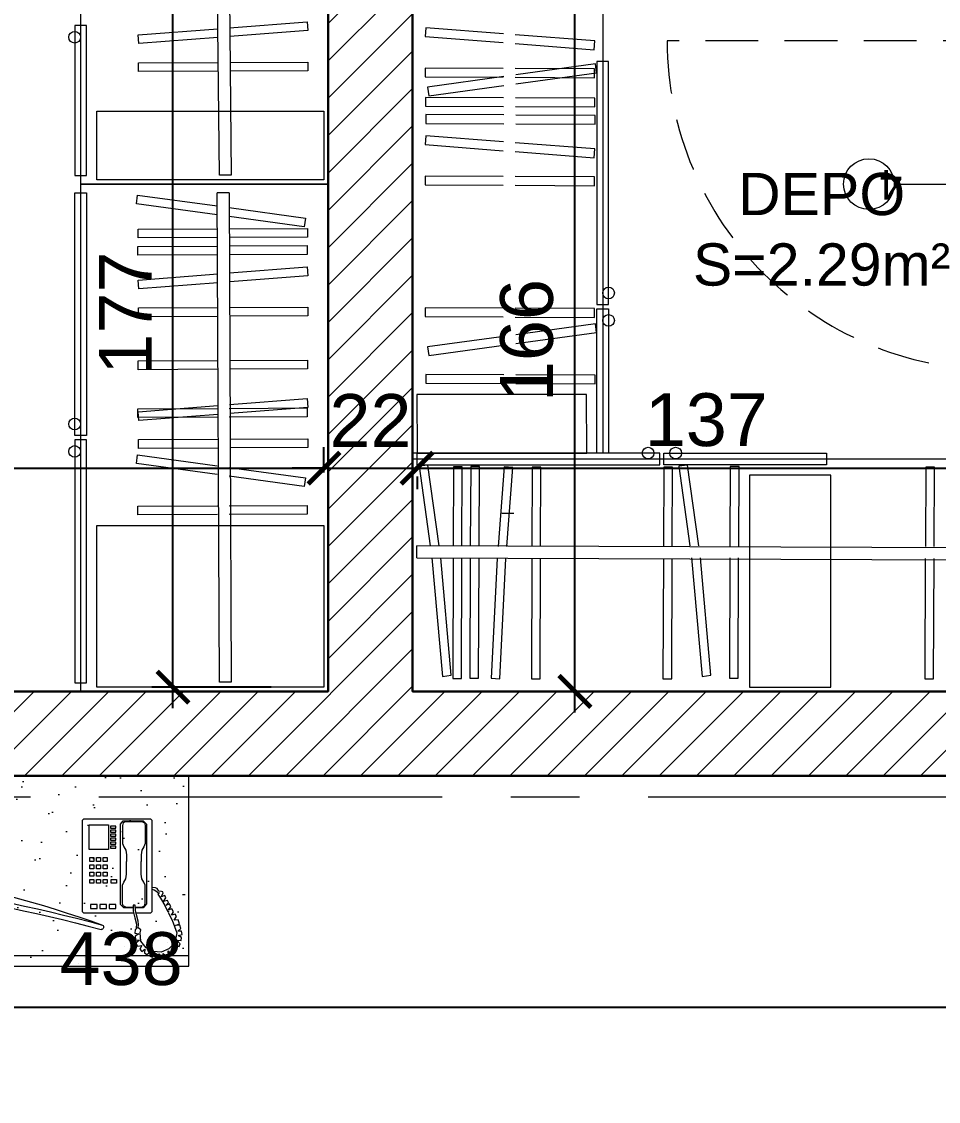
# Model space of a CAD drawing. Header units: centimetres. Extents: x 105417 to 110818, y -55119 to -48326.
# Drawn here: x 107774.8 to 107991.8, y -52894.4 to -52638.9 of the extents above; entities that cross this region are included whole.
import ezdxf

# ---------------------------------------------------------------- set-up
doc = ezdxf.new("R2010")
doc.units = ezdxf.units.CM
doc.header["$LTSCALE"] = 50
doc.header["$MEASUREMENT"] = 0
doc.linetypes.add('AXES', pattern=[2, 1.25, -0.25, 0.25, -0.25])
doc.linetypes.add('CACHE', pattern=[0.375, 0.25, -0.125])
doc.layers.get('0').update_dxf_attribs({"color": 8})
doc.layers.add('AXES', color=10, linetype='AXES')
doc.layers.add('COTE 50ème', color=1, linetype='Continuous')
doc.layers.add('DEMOL', color=7, linetype='Continuous', lineweight=60, true_color=0xe6ac00)
doc.layers.add('MOBILE_Pen_No__12', color=7, linetype='Continuous', lineweight=18, true_color=0xa7a7a7)
for name, color, linetype, lineweight in [('door', 44, 'Continuous', 5), ('MACONNERIE COUPE', 7, 'Continuous', 30), ('MACONNERIE HACHURE', 253, 'Continuous', 13), ('MOBILE_Pen_No__18', 9, 'Continuous', 15), ('mobilimi', 8, 'Continuous', 9)]:
    doc.layers.add(name, color=color, linetype=linetype, lineweight=lineweight)
doc.styles.add('GENERATED_STYLE_1', font='arial.ttf')
doc.styles.add('RS_TEXT_1.50', font='arial.ttf', dxfattribs={"height": 12.5})
doc.styles.add('RS_TXT_50', font='arial.ttf', dxfattribs={"height": 12.5})
doc.dimstyles.new('RS_50CM_LINEAIRE', dxfattribs={"dimscale": 5, "dimtxt": 12.5, "dimasz": 1.5, "dimexe": 1, "dimexo": 2.5, "dimgap": 1, "dimtad": 1, "dimdec": 1, "dimrnd": 0.5, "dimdsep": 46, "dimtxsty": 'RS_TXT_50', "dimblk1": 'ARCHTICK', "dimblk2": 'ARCHTICK', "dimsah": 1, "dimcen": 2.5, "dimdle": 1, "dimclrt": 4, "dimadec": 0, "dimazin": 2, "dimtfac": 1, "dimtdec": 1, "dimtix": 1, "dimtmove": 2, "dimatfit": 3, "dimfxl": 1, "dimtolj": 1, "dimtzin": 0, "dimarcsym": 0})

# ---------------------------------------------------------------- blocks, each defined once
blk = doc.blocks.new('A$Ceb270309')
at = {"layer": 'AXES', "lineweight": 5, "ltscale": 1.3}
blk.add_line((3195, -1960), (-1985, -1960), dxfattribs=at)
blk = doc.blocks.new('Samsung Curved UHD TV_top_cad-block.com')
at = {"color": 0}
for points in [[(-9.4, 104), (-9.4, 18.2, -0.414214), (-27.4, 0.2), (-43.3, 0.2, 0.08003), (-575.5, -98.3)], [(10.6, 104), (10.6, 18.2, 0.414214), (28.6, 0.2), (44.4, 0.2, -0.08003), (576.7, -98.3)], [(-69.5, -29.6), (-240.1, -106.2, -0.969023), (-243.1, -99.6), (-88.9, -30.3)], [(70.7, -29.6), (241.3, -106.2, 0.969023), (244.3, -99.6), (90.1, -30.3)]]:
    blk.add_lwpolyline(points, format="xyb", dxfattribs=at)
for points in [[(0.6, 105.8), (-7.6, 105.8)], [(0.6, 105.8), (8.8, 105.8)]]:
    blk.add_lwpolyline(points, dxfattribs=at)
for centre, radius, start, end in [((-7.6, 104), 1.8, 90, 180), ((8.8, 104), 1.8, 0, 90), ((-1.5, 2066.6), 2066.6, 269.2806, 270.801), ((0.6, -2232.7), 2210.8, 74.8955, 105.1045), ((0.6, -2232.7), 2204.3, 74.8955, 105.1045), ((-573.7, -101.2), 3.43, 122.2401, 267.969), ((574.9, -101.2), 3.43, 272.031, 57.7599)]:
    blk.add_arc(centre, radius, start, end, dxfattribs=at)
blk = doc.blocks.new('_ArchTick')
at = {"color": 0, "linetype": 'ByBlock', "const_width": 0.15}
blk.add_lwpolyline([(-0.5, -0.5), (0.5, 0.5)], dxfattribs=at)
blk = doc.blocks.new('*D1180')
at = {"layer": 'COTE 50ème', "color": 0, "lineweight": -2, "ltscale": 0.5, "transparency": 16777216}
for p, q in [((107253.08, -52052.36), (107253.08, -54127.36)), ((107431.85, -52057.36), (107248.08, -52057.36)), ((108207.94, -54122.36), (107248.08, -54122.36))]:
    blk.add_line(p, q, dxfattribs=at)
at = {"layer": 'Defpoints', "color": 0, "ltscale": 0.5, "transparency": 16777216}
for p in [(107444.35, -52057.36), (107253.08, -54122.36), (108220.44, -54122.36)]:
    blk.add_point(p, dxfattribs=at)
at = {"layer": 'COTE 50ème', "color": 0, "lineweight": -2, "ltscale": 0.5, "transparency": 16777216, "xscale": 7.5, "yscale": 7.5, "zscale": 7.5}
for p, rotation in [((107253.08, -52057.36), 90), ((107253.08, -54122.36), 270)]:
    blk.add_blockref('_ArchTick', p, dxfattribs=dict(at, rotation=rotation))
at = {"layer": 'COTE 50ème', "color": 4, "ltscale": 0.5, "transparency": 16777216, "insert": (107241.69, -53089.86), "char_height": 12.5, "attachment_point": 5, "rotation": 90, "style": 'RS_TXT_50'}
blk.add_mtext('\\A1;2065', dxfattribs=at)
blk = doc.blocks.new('*D1224')
at = {"layer": 'COTE 50ème', "color": 0, "lineweight": -2, "ltscale": 0.5, "transparency": 16777216}
for p, q in [((107469.35, -52734.86), (107469.35, -52739.56)), ((107846.35, -52745.59), (107846.35, -52739.56)), ((107464.35, -52744.56), (107851.35, -52744.56))]:
    blk.add_line(p, q, dxfattribs=at)
at = {"layer": 'Defpoints', "color": 0, "ltscale": 0.5, "transparency": 16777216}
for p in [(107846.35, -52744.56), (107469.35, -52747.36), (107846.35, -52758.09)]:
    blk.add_point(p, dxfattribs=at)
at = {"layer": 'COTE 50ème', "color": 0, "lineweight": -2, "ltscale": 0.5, "transparency": 16777216, "xscale": 7.5, "yscale": 7.5, "zscale": 7.5, "rotation": 180}
blk.add_blockref('_ArchTick', (107469.35, -52744.56), dxfattribs=at)
at = {"layer": 'COTE 50ème', "color": 0, "lineweight": -2, "ltscale": 0.5, "transparency": 16777216, "xscale": 7.5, "yscale": 7.5, "zscale": 7.5}
blk.add_blockref('_ArchTick', (107846.35, -52744.56), dxfattribs=at)
at = {"layer": 'COTE 50ème', "color": 4, "ltscale": 0.5, "transparency": 16777216, "insert": (107657.85, -52733.17), "char_height": 12.5, "attachment_point": 5, "style": 'RS_TXT_50'}
blk.add_mtext('\\A1;377', dxfattribs=at)
blk = doc.blocks.new('*D1225')
at = {"layer": 'COTE 50ème', "color": 0, "lineweight": -2, "ltscale": 0.5, "transparency": 16777216}
for p, q in [((107846.35, -52745.59), (107846.35, -52739.56)), ((107846.35, -52744.56), (107838.85, -52744.56)), ((107846.35, -52744.56), (107868.39, -52744.56)), ((107868.39, -52744.56), (107875.89, -52744.56)), ((107868.39, -52746.54), (107868.39, -52749.56))]:
    blk.add_line(p, q, dxfattribs=at)
at = {"layer": 'Defpoints', "color": 0, "ltscale": 0.5, "transparency": 16777216}
for p in [(107868.39, -52734.04), (107868.39, -52744.56), (107846.35, -52758.09)]:
    blk.add_point(p, dxfattribs=at)
at = {"layer": 'COTE 50ème', "color": 0, "lineweight": -2, "ltscale": 0.5, "transparency": 16777216, "xscale": 7.5, "yscale": 7.5, "zscale": 7.5}
blk.add_blockref('_ArchTick', (107846.35, -52744.56), dxfattribs=at)
at = {"layer": 'COTE 50ème', "color": 0, "lineweight": -2, "ltscale": 0.5, "transparency": 16777216, "xscale": 7.5, "yscale": 7.5, "zscale": 7.5, "rotation": 180}
blk.add_blockref('_ArchTick', (107868.39, -52744.56), dxfattribs=at)
at = {"layer": 'COTE 50ème', "color": 4, "ltscale": 0.5, "transparency": 16777216, "insert": (107857.37, -52733.28), "char_height": 12.5, "attachment_point": 5, "style": 'RS_TXT_50'}
blk.add_mtext('\\A1;22', dxfattribs=at)
blk = doc.blocks.new('*D1226')
at = {"layer": 'COTE 50ème', "color": 0, "lineweight": -2, "ltscale": 0.5, "transparency": 16777216}
for p, q in [((108005.35, -52740.21), (108005.35, -52739.56)), ((107863.39, -52744.56), (108010.35, -52744.56)), ((107868.39, -52746.54), (107868.39, -52749.56))]:
    blk.add_line(p, q, dxfattribs=at)
at = {"layer": 'Defpoints', "color": 0, "ltscale": 0.5, "transparency": 16777216}
for p in [(107868.39, -52734.04), (108005.35, -52744.56), (108005.35, -52752.71)]:
    blk.add_point(p, dxfattribs=at)
at = {"layer": 'COTE 50ème', "color": 0, "lineweight": -2, "ltscale": 0.5, "transparency": 16777216, "xscale": 7.5, "yscale": 7.5, "zscale": 7.5, "rotation": 180}
blk.add_blockref('_ArchTick', (107868.39, -52744.56), dxfattribs=at)
at = {"layer": 'COTE 50ème', "color": 0, "lineweight": -2, "ltscale": 0.5, "transparency": 16777216, "xscale": 7.5, "yscale": 7.5, "zscale": 7.5}
blk.add_blockref('_ArchTick', (108005.35, -52744.56), dxfattribs=at)
at = {"layer": 'COTE 50ème', "color": 4, "ltscale": 0.5, "transparency": 16777216, "insert": (107936.87, -52733.17), "char_height": 12.5, "attachment_point": 5, "style": 'RS_TXT_50'}
blk.add_mtext('\\A1;137', dxfattribs=at)
blk = doc.blocks.new('*D1428')
at = {"layer": 'COTE 50ème', "color": 0, "lineweight": -2, "ltscale": 0.5, "transparency": 16777216}
for p, q in [((107905.77, -52802.36), (107905.77, -52626.36)), ((107889.5, -52631.36), (107910.77, -52631.36)), ((107900.06, -52797.36), (107910.77, -52797.36))]:
    blk.add_line(p, q, dxfattribs=at)
at = {"layer": 'Defpoints', "color": 0, "ltscale": 0.5, "transparency": 16777216}
for p in [(107877, -52631.36), (107905.77, -52631.36), (107887.56, -52797.36)]:
    blk.add_point(p, dxfattribs=at)
at = {"layer": 'COTE 50ème', "color": 0, "lineweight": -2, "ltscale": 0.5, "transparency": 16777216, "xscale": 7.5, "yscale": 7.5, "zscale": 7.5}
for p, rotation in [((107905.77, -52631.36), 90), ((107905.77, -52797.36), 270)]:
    blk.add_blockref('_ArchTick', p, dxfattribs=dict(at, rotation=rotation))
at = {"layer": 'COTE 50ème', "color": 4, "ltscale": 0.5, "transparency": 16777216, "insert": (107894.39, -52714.36), "char_height": 12.5, "attachment_point": 5, "rotation": 90, "style": 'RS_TXT_50'}
blk.add_mtext('\\A1;166', dxfattribs=at)
blk = doc.blocks.new('*D1486')
at = {"layer": 'COTE 50ème', "color": 0, "lineweight": -2, "ltscale": 0.5, "transparency": 16777216}
for p, q in [((108017.35, -52829.86), (108017.35, -52877.06)), ((107579.35, -52859.86), (107579.35, -52877.06)), ((107574.35, -52872.06), (108022.35, -52872.06))]:
    blk.add_line(p, q, dxfattribs=at)
at = {"layer": 'Defpoints', "color": 0, "ltscale": 0.5, "transparency": 16777216}
for p in [(108017.35, -52817.36), (107579.35, -52847.36), (108017.35, -52872.06)]:
    blk.add_point(p, dxfattribs=at)
at = {"layer": 'COTE 50ème', "color": 0, "lineweight": -2, "ltscale": 0.5, "transparency": 16777216, "xscale": 7.5, "yscale": 7.5, "zscale": 7.5, "rotation": 180}
blk.add_blockref('_ArchTick', (107579.35, -52872.06), dxfattribs=at)
at = {"layer": 'COTE 50ème', "color": 0, "lineweight": -2, "ltscale": 0.5, "transparency": 16777216, "xscale": 7.5, "yscale": 7.5, "zscale": 7.5}
blk.add_blockref('_ArchTick', (108017.35, -52872.06), dxfattribs=at)
at = {"layer": 'COTE 50ème', "color": 4, "ltscale": 0.5, "transparency": 16777216, "insert": (107798.35, -52860.67), "char_height": 12.5, "attachment_point": 5, "style": 'RS_TXT_50'}
blk.add_mtext('\\A1;438', dxfattribs=at)
blk = doc.blocks.new('*D1498')
at = {"layer": 'COTE 50ème', "color": 0, "lineweight": -2, "ltscale": 0.5, "transparency": 16777216}
for p, q in [((107810.6, -52801.36), (107810.6, -52614.36)), ((107843.4, -52619.36), (107805.6, -52619.36)), ((107833.85, -52796.36), (107805.6, -52796.36))]:
    blk.add_line(p, q, dxfattribs=at)
at = {"layer": 'Defpoints', "color": 0, "ltscale": 0.5, "transparency": 16777216}
for p in [(107810.6, -52619.36), (107855.9, -52619.36), (107846.35, -52796.36)]:
    blk.add_point(p, dxfattribs=at)
at = {"layer": 'COTE 50ème', "color": 0, "lineweight": -2, "ltscale": 0.5, "transparency": 16777216, "xscale": 7.5, "yscale": 7.5, "zscale": 7.5}
for p, rotation in [((107810.6, -52619.36), 90), ((107810.6, -52796.36), 270)]:
    blk.add_blockref('_ArchTick', p, dxfattribs=dict(at, rotation=rotation))
at = {"layer": 'COTE 50ème', "color": 4, "ltscale": 0.5, "transparency": 16777216, "insert": (107799.33, -52707.86), "char_height": 12.5, "attachment_point": 5, "rotation": 90, "style": 'RS_TXT_50'}
blk.add_mtext('\\A1;177', dxfattribs=at)

msp = doc.modelspace()

# ---------------------------------------------------------------- hatches: boundary and pattern name
at = {"layer": 'MACONNERIE HACHURE'}
h = msp.add_hatch(dxfattribs=at)
h.set_pattern_fill('ANSI31', color=256, scale=50, style=0)
h.paths.add_polyline_path([(107874.35, -53728.36), (107763.35, -53728.36), (107763.35, -53770.36), (107874.35, -53770.36)])
h.paths.add_polyline_path([(107866.35, -53736.36), (107771.35, -53736.36), (107771.35, -53762.36), (107866.35, -53762.36)], flags=16)
h.paths.add_polyline_path([(109325.35, -53728.36), (109214.35, -53728.36), (109214.35, -53770.36), (109325.35, -53770.36)])
h.paths.add_polyline_path([(109317.35, -53736.36), (109222.35, -53736.36), (109222.35, -53762.36), (109317.35, -53762.36)], flags=16)
h.paths.add_polyline_path([(109454.35, -52082.36), (109509.35, -52082.36), (109509.35, -52057.36), (109454.35, -52057.36)])
h.paths.add_polyline_path([(109274.35, -52057.36), (109174.35, -52057.36), (109174.35, -52082.36), (109274.35, -52082.36)])
h.paths.add_polyline_path([(107444.35, -53677.36), (107444.35, -53737.36), (107469.35, -53737.36), (107469.35, -53677.36)])
h.paths.add_polyline_path([(108556.85, -53762.36), (108531.85, -53762.36), (108531.85, -53982.36), (108556.85, -53982.36)])
h.paths.add_polyline_path([(108239.36, -53952.36), (108214.36, -53952.36), (108214.36, -54122.36), (108331.85, -54122.36), (108331.85, -54097.36), (108239.36, -54097.36)])
h.paths.add_polyline_path([(108556.85, -53982.36), (108531.85, -53982.36), (108531.85, -54122.36), (108556.85, -54122.36)])
h.paths.add_polyline_path([(108849.35, -53952.36), (108874.35, -53952.36), (108874.35, -54122.36), (108756.85, -54122.36), (108756.85, -54097.36), (108849.35, -54097.36)])
h.paths.add_polyline_path([(107469.35, -53422.36), (107444.35, -53422.36), (107444.35, -53497.36), (107469.35, -53497.36)])
h.paths.add_polyline_path([(109644.35, -53677.36), (109644.35, -53737.36), (109619.35, -53737.36), (109619.35, -53677.36)])
h.paths.add_polyline_path([(109619.35, -53342.47), (109644.35, -53342.47), (109644.35, -53397.36), (109619.35, -53397.36)])
h.paths.add_polyline_path([(107469.35, -53342.47), (107444.35, -53342.47), (107444.35, -53397.36), (107469.35, -53397.36)])
h.paths.add_polyline_path([(109619.35, -52847.36), (109644.35, -52847.36), (109644.35, -52902.25), (109619.35, -52902.25)])
h.paths.add_polyline_path([(109099.36, -53146.93), (108984.36, -53146.93), (108984.36, -53096.93), (109099.36, -53096.93)])
h.paths.add_polyline_path([(109089.36, -53136.93), (108994.36, -53136.93), (108994.36, -53106.93), (109089.36, -53106.93)], flags=16)
h.paths.add_polyline_path([(108104.35, -53147.36), (107989.35, -53147.36), (107989.35, -53097.36), (108104.35, -53097.36)])
h.paths.add_polyline_path([(108094.35, -53137.36), (107999.35, -53137.36), (107999.35, -53107.36), (108094.35, -53107.36)], flags=16)
h.paths.add_polyline_path([(108794.35, -52797.36), (108774.35, -52797.36), (108774.35, -52787.36), (108794.35, -52787.36)])
h.paths.add_polyline_path([(108849.35, -53737.36), (108756.85, -53737.36), (108756.85, -53762.36), (108849.35, -53762.36)])
h.paths.add_polyline_path([(109234.24, -53477.36), (109209.24, -53477.36), (109209.24, -53422.36), (109234.24, -53422.36)])
h.paths.add_polyline_path([(109619.35, -53062.36), (109644.35, -53062.36), (109644.35, -53182.36), (109619.35, -53182.36)])
h.paths.add_polyline_path([(108809.35, -53326.05), (108874.35, -53326.05), (108874.35, -53348.05), (108849.35, -53348.05), (108849.35, -53338.05), (108809.35, -53338.05)])
h.paths.add_polyline_path([(109619.35, -53422.36), (109644.35, -53422.36), (109644.35, -53497.36), (109619.35, -53497.36)])
h.paths.add_polyline_path([(108704.35, -52527.36), (108794.35, -52527.36), (108794.35, -52607.36), (108947.35, -52607.36), (108947.35, -52512.38), (108959.35, -52512.38), (108959.35, -52632.36), (108794.35, -52632.36), (108794.35, -52687.36), (108774.35, -52687.36), (108774.35, -52583.36), (108704.35, -52583.36), (108704.35, -52632.36), (108669.35, -52632.36), (108669.35, -52612.36), (108679.35, -52612.36), (108679.35, -52562.36), (108704.35, -52562.36), (108704.35, -52578.36), (108774.35, -52578.36), (108774.35, -52552.36), (108704.35, -52552.36)])
h.paths.add_polyline_path([(108874.35, -53702.36), (108849.35, -53702.36), (108849.35, -53440.05), (108874.35, -53440.05), (108874.35, -53477.36), (108934.35, -53477.36), (108934.35, -53502.36), (108874.35, -53502.36)])
h.paths.add_polyline_path([(108814.35, -52082.36), (108947.35, -52082.36), (108947.35, -52236.36), (108959.35, -52236.36), (108959.35, -52082.36), (108994.35, -52082.36), (108994.35, -52057.36), (108814.35, -52057.36)])
h.paths.add_polyline_path([(109509.35, -52482.36), (109509.35, -52424.25), (109534.35, -52424.25), (109534.35, -52477.36), (109644.35, -52477.36), (109644.35, -52567.36), (109619.35, -52567.36), (109619.35, -52502.36), (109286.35, -52502.36), (109286.35, -52507.36), (109134.35, -52507.36), (109134.35, -52517.36), (109122.35, -52517.36), (109122.35, -52422.36), (109061.49, -52422.36), (109061.49, -52410.36), (109134.35, -52410.36), (109134.35, -52482.36)])
h.paths.add_polyline_path([(109071.35, -52817.36), (109071.35, -52723.36), (109083.35, -52723.36), (109083.35, -52797.36), (109221.35, -52797.36), (109221.35, -52631.36), (109083.35, -52631.36), (109083.35, -52641.36), (109071.35, -52641.36), (109071.35, -52619.36), (109122.35, -52619.36), (109122.35, -52609.36), (109134.35, -52609.36), (109134.35, -52619.36), (109241.35, -52619.36), (109241.35, -52797.36), (109509.35, -52797.36), (109509.35, -52817.36)])
h.paths.add_polyline_path([(108294.35, -52797.36), (108314.35, -52797.36), (108314.35, -52787.36), (108294.35, -52787.36)])
h.paths.add_polyline_path([(108239.35, -53737.36), (108331.85, -53737.36), (108331.85, -53762.36), (108239.35, -53762.36)])
h.paths.add_polyline_path([(107859.35, -53477.36), (107884.35, -53477.36), (107884.35, -53422.36), (107859.35, -53422.36)])
h.paths.add_polyline_path([(107469.35, -53062.36), (107444.35, -53062.36), (107444.35, -53182.36), (107469.35, -53182.36)])
h.paths.add_polyline_path([(108279.35, -53326.05), (108214.35, -53326.05), (108214.35, -53348.05), (108239.35, -53348.05), (108239.35, -53338.05), (108279.35, -53338.05)])
h.paths.add_polyline_path([(108724.52, -52902.36), (108774.35, -52902.36), (108774.35, -52942.36), (108724.52, -52942.36)])
h.paths.add_polyline_path([(108564.35, -52902.36), (108604.35, -52902.36), (108604.35, -52942.36), (108564.35, -52942.36)])
h.paths.add_polyline_path([(109509.35, -52154.25), (109534.35, -52154.25), (109534.35, -52107.36), (109509.35, -52107.36)])
h.paths.add_polyline_path([(109619.35, -52797.36), (109644.35, -52797.36), (109644.35, -52747.36), (109619.35, -52747.36)])
h.paths.add_polyline_path([(108364.19, -52902.36), (108314.35, -52902.36), (108314.35, -52942.36), (108364.19, -52942.36)])
h.paths.add_polyline_path([(108524.35, -52902.36), (108484.35, -52902.36), (108484.35, -52942.36), (108524.35, -52942.36)])
h.paths.add_polyline_path([(108679.35, -52082.36), (108659.35, -52082.36), (108659.35, -52057.36), (108679.35, -52057.36)])
h.paths.add_polyline_path([(108384.35, -52527.36), (108294.35, -52527.36), (108294.35, -52607.36), (108141.35, -52607.36), (108141.35, -52512.38), (108129.35, -52512.38), (108129.35, -52632.36), (108294.35, -52632.36), (108294.35, -52687.36), (108314.35, -52687.36), (108314.35, -52583.36), (108384.35, -52583.36), (108384.35, -52632.36), (108569.35, -52632.36), (108569.35, -52612.36), (108409.35, -52612.36), (108409.35, -52562.36), (108384.35, -52562.36), (108384.35, -52578.36), (108314.35, -52578.36), (108314.35, -52552.36), (108384.35, -52552.36)])
h.paths.add_polyline_path([(107579.35, -52154.25), (107554.35, -52154.25), (107554.35, -52107.36), (107579.35, -52107.36)])
h.paths.add_polyline_path([(108559.35, -53737.36), (108576.85, -53737.36), (108576.85, -53762.36), (108511.85, -53762.36), (108511.85, -53737.36), (108529.35, -53737.36), (108529.35, -53272.36), (108559.35, -53272.36)])
h.paths.add_polyline_path([(108214.35, -53702.36), (108239.35, -53702.36), (108239.35, -53440.05), (108214.35, -53440.05), (108214.35, -53477.36), (108154.35, -53477.36), (108154.35, -53502.36), (108214.35, -53502.36)])
h.paths.add_polyline_path([(108559.35, -52082.36), (108409.35, -52082.36), (108409.35, -52057.36), (108559.35, -52057.36)])
h.paths.add_polyline_path([(108274.35, -52082.36), (108141.35, -52082.36), (108141.35, -52236.36), (108129.35, -52236.36), (108129.35, -52082.36), (107579.35, -52082.36), (107579.35, -52057.36), (108274.35, -52057.36)])
h.paths.add_polyline_path([(107579.35, -52482.36), (107579.35, -52424.25), (107554.35, -52424.25), (107554.35, -52477.36), (107444.35, -52477.36), (107444.35, -52567.36), (107469.35, -52567.36), (107469.35, -52502.36), (107802.35, -52502.36), (107802.35, -52507.36), (107954.35, -52507.36), (107954.35, -52517.36), (107966.35, -52517.36), (107966.35, -52422.36), (108027.22, -52422.36), (108027.22, -52410.36), (107954.35, -52410.36), (107954.35, -52482.36)])
h.paths.add_polyline_path([(108017.35, -52817.36), (108017.35, -52723.36), (108005.35, -52723.36), (108005.35, -52797.36), (107867.35, -52797.36), (107867.35, -52631.36), (108005.35, -52631.36), (108005.35, -52641.36), (108017.35, -52641.36), (108017.35, -52619.36), (107966.35, -52619.36), (107966.35, -52609.36), (107954.35, -52609.36), (107954.35, -52619.36), (107847.35, -52619.36), (107847.35, -52797.36), (107579.35, -52797.36), (107579.35, -52817.36)])
h.paths.add_polyline_path([(107469.35, -52797.36), (107444.35, -52797.36), (107444.35, -52747.36), (107469.35, -52747.36)])
h.paths.add_polyline_path([(107469.35, -52847.36), (107444.35, -52847.36), (107444.35, -52902.25), (107469.35, -52902.25)])
h.paths.add_polyline_path([(108947.35, -52328.36), (108704.35, -52328.36), (108704.35, -52348.36), (108947.35, -52348.36), (108947.35, -52430.38), (108959.35, -52430.38), (108959.35, -52422.36), (108969.35, -52422.36), (108969.35, -52410.36), (108959.35, -52410.36), (108959.35, -52318.36), (108947.35, -52318.36)])
h.paths.add_polyline_path([(108141.35, -52328.36), (108384.35, -52328.36), (108384.35, -52348.36), (108141.35, -52348.36), (108141.35, -52430.38), (108129.35, -52430.38), (108129.35, -52422.36), (108119.35, -52422.36), (108119.35, -52410.36), (108129.35, -52410.36), (108129.35, -52318.36), (108141.35, -52318.36)])
at = {"layer": 'MOBILE_Pen_No__18', "linetype": 'Continuous', "lineweight": 15}
h = msp.add_hatch(dxfattribs=at)
h.set_pattern_fill('CUT_STONE', color=9, angle=180, style=0, pattern_type=2)
h.set_pattern_definition([(135, (106234.755, -45895.942), (6.363961, 6.363961), [0, -6, 0, -9]), (70, (106214.755, -45895.942), (-8.457234, 3.078181), [0, -4.4, 0, -7.6])])
h.paths.add_polyline_path([(107574.35, -52862.36), (107814.35, -52862.36), (107814.35, -52817.36), (107574.35, -52817.36)])

# ---------------------------------------------------------------- linework, layer by layer
at = {"layer": 'door', "linetype": 'CACHE'}
msp.add_line((108005.41, -52643.46), (107927.61, -52643.46), dxfattribs=at)
at = {"layer": 'door'}
msp.add_line((107981.36, -52677.35), (108030.68, -52677.35), dxfattribs=at)
msp.add_circle((107975.36, -52677.35), 6, dxfattribs=at)
at = {"layer": 'door', "linetype": 'CACHE'}
msp.add_arc((108005.41, -52643.46), 77.8, 180, 270, dxfattribs=at)
at = {"layer": 'MACONNERIE COUPE'}
msp.add_lwpolyline([(108017.35, -52817.36), (108017.35, -52723.36), (108005.35, -52723.36), (108005.35, -52797.36), (107867.35, -52797.36), (107867.35, -52631.36), (108005.35, -52631.36), (108005.35, -52641.36), (108017.35, -52641.36), (108017.35, -52619.36), (107966.35, -52619.36), (107966.35, -52609.36), (107954.35, -52609.36), (107954.35, -52619.36), (107847.35, -52619.36), (107847.35, -52797.36), (107579.35, -52797.36), (107579.35, -52817.36)], close=True, dxfattribs=at)
at = {"layer": 'MOBILE_Pen_No__12', "color": 253, "linetype": 'Continuous', "lineweight": 18, "true_color": 0xa7a7a7}
for p, q in [((107814.35, -52817.36), (107574.35, -52817.36)), ((107814.35, -52862.36), (107814.35, -52817.36)), ((107789.23, -52827.83), (107789.54, -52827.52)), ((107789.23, -52849.53), (107789.23, -52827.83)), ((107789.54, -52827.52), (107805.27, -52827.52)), ((107798.19, -52828.77), (107798.82, -52827.99)), ((107798.82, -52827.99), (107803.54, -52827.99)), ((107799.45, -52828.15), (107798.82, -52828.46)), ((107799.45, -52828.15), (107803.23, -52828.15)), ((107803.23, -52828.15), (107803.85, -52828.46)), ((107803.54, -52827.99), (107804.33, -52828.77)), ((107805.27, -52827.52), (107805.58, -52827.83)), ((107805.58, -52827.83), (107805.58, -52849.53)), ((107790.8, -52834.75), (107790.8, -52828.93)), ((107790.8, -52828.93), (107795.36, -52828.93)), ((107795.36, -52828.93), (107795.36, -52834.75)), ((107797.09, -52829.25), (107795.83, -52829.25)), ((107795.83, -52829.25), (107795.83, -52829.72)), ((107795.83, -52829.72), (107797.09, -52829.72)), ((107797.09, -52830.19), (107795.83, -52830.19)), ((107795.83, -52830.19), (107795.83, -52830.66)), ((107795.83, -52830.66), (107797.09, -52830.66)), ((107797.09, -52829.72), (107797.09, -52829.25)), ((107797.09, -52830.66), (107797.09, -52830.19)), ((107798.19, -52847.8), (107798.19, -52828.77)), ((107798.82, -52828.46), (107798.66, -52829.09)), ((107798.66, -52829.09), (107798.66, -52833.34)), ((107803.85, -52828.46), (107804.01, -52829.09)), ((107804.01, -52829.09), (107804.01, -52833.34)), ((107804.33, -52828.77), (107804.33, -52847.65)), ((107797.09, -52831.13), (107795.83, -52831.13)), ((107795.83, -52831.13), (107795.83, -52831.61)), ((107795.83, -52831.61), (107797.09, -52831.61)), ((107795.83, -52832.08), (107795.83, -52832.55)), ((107797.09, -52832.08), (107795.83, -52832.08)), ((107795.83, -52832.55), (107797.09, -52832.55)), ((107797.09, -52833.02), (107795.83, -52833.02)), ((107795.83, -52833.02), (107795.83, -52833.49)), ((107797.09, -52831.61), (107797.09, -52831.13)), ((107797.09, -52832.55), (107797.09, -52832.08)), ((107797.09, -52833.49), (107797.09, -52833.02)), ((107795.36, -52834.75), (107790.8, -52834.75)), ((107795.83, -52833.49), (107797.09, -52833.49)), ((107797.09, -52833.96), (107795.83, -52833.96)), ((107795.83, -52833.96), (107795.83, -52834.44)), ((107795.83, -52834.44), (107797.09, -52834.44)), ((107797.09, -52834.44), (107797.09, -52833.96)), ((107798.66, -52833.34), (107798.98, -52834.12)), ((107798.98, -52834.12), (107799.45, -52834.91)), ((107799.45, -52834.91), (107799.61, -52836.01)), ((107803.23, -52834.91), (107803.07, -52836.01)), ((107803.7, -52834.12), (107803.23, -52834.91)), ((107804.01, -52833.34), (107803.7, -52834.12)), ((107790.96, -52837.58), (107790.96, -52836.64)), ((107790.96, -52836.64), (107791.9, -52836.64)), ((107791.9, -52837.58), (107790.96, -52837.58)), ((107790.96, -52839.31), (107790.96, -52838.37)), ((107790.96, -52838.37), (107791.9, -52838.37)), ((107791.9, -52836.64), (107791.9, -52837.58)), ((107791.9, -52838.37), (107791.9, -52839.31)), ((107792.53, -52836.64), (107793.47, -52836.64)), ((107792.53, -52837.58), (107792.53, -52836.64)), ((107793.47, -52837.58), (107792.53, -52837.58)), ((107792.53, -52839.31), (107792.53, -52838.37)), ((107792.53, -52838.37), (107793.47, -52838.37)), ((107793.47, -52836.64), (107793.47, -52837.58)), ((107793.47, -52838.37), (107793.47, -52839.31)), ((107794.1, -52837.58), (107794.1, -52836.64)), ((107794.1, -52836.64), (107795.05, -52836.64)), ((107795.05, -52837.58), (107794.1, -52837.58)), ((107794.1, -52839.31), (107794.1, -52838.37)), ((107794.1, -52838.37), (107795.05, -52838.37)), ((107795.05, -52836.64), (107795.05, -52837.58)), ((107795.05, -52838.37), (107795.05, -52839.31)), ((107799.61, -52836.01), (107799.61, -52837.58)), ((107799.61, -52840.57), (107799.61, -52837.58)), ((107803.07, -52836.01), (107803.07, -52837.58)), ((107803.07, -52840.57), (107803.07, -52837.58)), ((107791.9, -52839.31), (107790.96, -52839.31)), ((107790.96, -52841.04), (107790.96, -52840.1)), ((107790.96, -52840.1), (107791.9, -52840.1)), ((107791.9, -52840.1), (107791.9, -52841.04)), ((107793.47, -52839.31), (107792.53, -52839.31)), ((107792.53, -52840.1), (107793.47, -52840.1)), ((107792.53, -52841.04), (107792.53, -52840.1)), ((107793.47, -52840.1), (107793.47, -52841.04)), ((107795.05, -52839.31), (107794.1, -52839.31)), ((107794.1, -52840.1), (107795.05, -52840.1)), ((107794.1, -52841.04), (107794.1, -52840.1)), ((107795.05, -52840.1), (107795.05, -52841.04)), ((107799.45, -52841.67), (107799.61, -52840.57)), ((107803.23, -52841.67), (107803.07, -52840.57)), ((107791.9, -52841.04), (107790.96, -52841.04)), ((107790.96, -52842.77), (107790.96, -52841.83)), ((107790.96, -52841.83), (107791.9, -52841.83)), ((107791.9, -52842.77), (107790.96, -52842.77)), ((107791.9, -52841.83), (107791.9, -52842.77)), ((107793.47, -52841.04), (107792.53, -52841.04)), ((107792.53, -52841.83), (107793.47, -52841.83)), ((107792.53, -52842.77), (107792.53, -52841.83)), ((107793.47, -52842.77), (107792.53, -52842.77)), ((107793.47, -52841.83), (107793.47, -52842.77)), ((107795.05, -52841.04), (107794.1, -52841.04)), ((107794.1, -52842.77), (107794.1, -52841.83)), ((107794.1, -52841.83), (107795.05, -52841.83)), ((107795.05, -52842.77), (107794.1, -52842.77)), ((107795.05, -52841.83), (107795.05, -52842.77)), ((107795.99, -52842.77), (107795.99, -52841.83)), ((107795.99, -52841.83), (107797.25, -52841.83)), ((107797.25, -52842.77), (107795.99, -52842.77)), ((107797.25, -52841.83), (107797.25, -52842.77)), ((107798.66, -52843.24), (107798.98, -52842.46)), ((107798.66, -52847.49), (107798.66, -52843.24)), ((107798.98, -52842.46), (107799.45, -52841.67)), ((107803.7, -52842.46), (107803.23, -52841.67)), ((107804.01, -52843.24), (107803.7, -52842.46)), ((107804.01, -52847.49), (107804.01, -52843.24)), ((107806.45, -52843.81), (107805.58, -52843.72)), ((107805.58, -52844.19), (107806.17, -52844.32)), ((107806.17, -52844.32), (107806.52, -52844.57)), ((107806.84, -52844.03), (107806.45, -52843.81)), ((107806.52, -52844.57), (107806.93, -52844.86)), ((107807.28, -52844.64), (107806.84, -52844.03)), ((107806.93, -52844.86), (107807.12, -52845.05)), ((107807.44, -52845.05), (107807.06, -52845.37)), ((107807.06, -52845.37), (107807.63, -52846.32)), ((107807.12, -52845.05), (107807.44, -52845.05)), ((107807.86, -52844.67), (107807.28, -52844.64)), ((107807.82, -52845.94), (107808.33, -52845.11)), ((107808.65, -52845.69), (107807.82, -52845.94)), ((107808.21, -52844.76), (107807.86, -52844.67)), ((107808.33, -52845.11), (107808.21, -52844.76)), ((107808.91, -52846.17), (107808.65, -52845.69)), ((107792.69, -52847.8), (107791.12, -52847.8)), ((107791.12, -52847.8), (107791.12, -52848.75)), ((107792.69, -52848.75), (107792.69, -52847.8)), ((107794.89, -52847.8), (107793.32, -52847.8)), ((107793.32, -52847.8), (107793.32, -52848.75)), ((107794.89, -52848.75), (107794.89, -52847.8)), ((107797.09, -52847.8), (107795.52, -52847.8)), ((107795.52, -52847.8), (107795.52, -52848.75)), ((107797.09, -52848.75), (107797.09, -52847.8)), ((107798.98, -52848.59), (107798.19, -52847.8)), ((107798.82, -52848.12), (107798.66, -52847.49)), ((107799.45, -52848.43), (107798.82, -52848.12)), ((107801.19, -52848.59), (107798.98, -52848.59)), ((107799.45, -52848.43), (107801.19, -52848.43)), ((107801.18, -52847.96), (107801.2, -52849.32)), ((107801.65, -52847.96), (107801.18, -52847.96)), ((107801.74, -52849.22), (107801.65, -52847.96)), ((107801.69, -52848.43), (107803.23, -52848.43)), ((107803.54, -52848.59), (107801.7, -52848.59)), ((107803.23, -52848.43), (107803.85, -52848.12)), ((107804.33, -52847.65), (107803.54, -52848.59)), ((107803.85, -52848.12), (107804.01, -52847.49)), ((107807.63, -52846.32), (107808.65, -52848.04)), ((107808.4, -52847.09), (107808.91, -52846.17)), ((107809.32, -52846.8), (107808.4, -52847.09)), ((107808.65, -52848.04), (107809.32, -52849.35)), ((107808.91, -52848.04), (107809.57, -52847.31)), ((107809.76, -52847.66), (107808.91, -52848.04)), ((107809.57, -52847.31), (107809.32, -52846.8)), ((107809.51, -52849.1), (107810.08, -52848.36)), ((107810.08, -52848.36), (107809.76, -52847.66)), ((107789.54, -52849.85), (107789.23, -52849.53)), ((107801.33, -52849.85), (107789.54, -52849.85)), ((107791.12, -52848.75), (107792.69, -52848.75)), ((107793.32, -52848.75), (107794.89, -52848.75)), ((107795.52, -52848.75), (107797.09, -52848.75)), ((107801.2, -52849.32), (107801.58, -52850.91)), ((107801.58, -52850.91), (107801.97, -52852.41)), ((107801.97, -52850.24), (107801.74, -52849.22)), ((107805.27, -52849.85), (107801.88, -52849.85)), ((107802.35, -52851.74), (107801.97, -52850.24)), ((107805.58, -52849.53), (107805.27, -52849.85)), ((107809.32, -52849.35), (107809.54, -52849.41)), ((107809.54, -52849.41), (107809.45, -52849.67)), ((107809.45, -52849.67), (107810.46, -52851.52)), ((107810.37, -52848.81), (107809.51, -52849.1)), ((107810.24, -52850.34), (107810.72, -52849.48)), ((107811.13, -52850.08), (107810.24, -52850.34)), ((107810.72, -52849.48), (107810.37, -52848.81)), ((107810.91, -52851.52), (107811.48, -52850.59)), ((107811.48, -52850.59), (107811.13, -52850.08)), ((107802.03, -52853.43), (107801.68, -52853.78)), ((107801.97, -52852.41), (107801.93, -52853.24)), ((107801.93, -52853.24), (107802.03, -52853.43)), ((107802.44, -52852.5), (107802.35, -52851.74)), ((107802.41, -52853.33), (107802.44, -52852.5)), ((107802.99, -52853.75), (107802.41, -52853.33)), ((107802.86, -52854.48), (107802.99, -52853.75)), ((107810.46, -52851.52), (107811.52, -52854.51)), ((107811.87, -52851.42), (107810.91, -52851.52)), ((107811.23, -52852.73), (107812.15, -52852.38)), ((107812.25, -52852.69), (107811.23, -52852.73)), ((107811.8, -52854.06), (107812.47, -52853.43)), ((107812.15, -52852.38), (107811.87, -52851.42)), ((107812.47, -52853.43), (107812.25, -52852.69)), ((107801.68, -52853.78), (107801.62, -52854.54)), ((107801.62, -52854.54), (107802.54, -52854.7)), ((107802.54, -52854.7), (107801.65, -52855.24)), ((107801.65, -52855.24), (107801.71, -52856.1)), ((107801.71, -52856.1), (107802.73, -52856.2)), ((107802.73, -52856.2), (107801.84, -52856.9)), ((107803.02, -52856.48), (107802.86, -52854.48)), ((107811.52, -52854.51), (107811.07, -52856.9)), ((107812.31, -52857.09), (107811.55, -52856.23)), ((107811.55, -52856.23), (107812.53, -52856.26)), ((107812.66, -52854.06), (107811.8, -52854.06)), ((107811.83, -52855.15), (107812.82, -52854.86)), ((107812.66, -52855.62), (107811.83, -52855.15)), ((107812.53, -52856.26), (107812.66, -52855.62)), ((107812.82, -52854.86), (107812.66, -52854.06)), ((107801.84, -52856.9), (107802.25, -52857.63)), ((107802.25, -52857.63), (107803.21, -52857.44)), ((107803.21, -52857.44), (107802.76, -52858.33)), ((107802.76, -52858.33), (107803.24, -52858.9)), ((107804.23, -52858.01), (107803.02, -52856.48)), ((107803.24, -52858.9), (107803.97, -52858.36)), ((107803.97, -52858.36), (107803.84, -52859.22)), ((107805.91, -52858.9), (107804.23, -52858.01)), ((107809.67, -52858.27), (107807.82, -52859.06)), ((107809.57, -52859.73), (107809.48, -52858.78)), ((107809.48, -52858.78), (107810.15, -52859.61)), ((107811.07, -52856.9), (107809.67, -52858.27)), ((107810.27, -52858.3), (107811.17, -52858.68)), ((107810.66, -52859.16), (107810.27, -52858.3)), ((107811.13, -52857.44), (107812.06, -52857.73)), ((107811.58, -52858.3), (107811.13, -52857.44)), ((107811.17, -52858.68), (107811.58, -52858.3)), ((107812.06, -52857.73), (107812.31, -52857.09)), ((107574.35, -52859.86), (107814.35, -52859.86)), ((107803.84, -52859.22), (107804.45, -52859.61)), ((107804.45, -52859.61), (107805.21, -52858.97)), ((107805.21, -52858.97), (107805.12, -52860.02)), ((107805.12, -52860.02), (107805.79, -52860.21)), ((107805.79, -52860.21), (107806.2, -52859.35)), ((107807.82, -52859.06), (107805.91, -52858.9)), ((107806.2, -52859.35), (107806.58, -52860.21)), ((107806.58, -52860.21), (107807.12, -52860.27)), ((107807.12, -52860.27), (107807.35, -52859.35)), ((107807.35, -52859.35), (107807.7, -52860.37)), ((107807.7, -52860.37), (107808.3, -52860.21)), ((107808.3, -52860.21), (107808.33, -52859.35)), ((107808.33, -52859.35), (107809.06, -52859.99)), ((107809.06, -52859.99), (107809.57, -52859.73)), ((107810.15, -52859.61), (107810.66, -52859.16)), ((107574.35, -52862.36), (107814.35, -52862.36))]:
    msp.add_line(p, q, dxfattribs=at)
at = {"layer": 'mobilimi'}
for p, q in [((107821.6, -52675.22), (107821.04, -52621.38)), ((107823.92, -52621.38), (107824.42, -52675.22)), ((107891.83, -52651.49), (107891.83, -52651.48)), ((107821.6, -52795.22), (107821.04, -52679.38)), ((107823.92, -52679.38), (107824.42, -52795.22)), ((107821.04, -52682.49), (107821.04, -52682.48)), ((108003.12, -52763.45), (107868.37, -52762.9)), ((107871.48, -52762.89), (107871.47, -52762.89)), ((107868.37, -52765.77), (108003.12, -52766.27))]:
    msp.add_line(p, q, dxfattribs=at)
for points in [[(107788.73, -52619.36), (107788.73, -52677.36), (107847.35, -52677.36), (107847.35, -52619.36)], [(107912.35, -52631.36), (107912.35, -52740.99), (107867.35, -52740.99), (107867.35, -52631.36)], [(107790.11, -52675.35), (107790.11, -52639.86), (107787.35, -52639.86), (107787.35, -52675.35)], [(107910.98, -52648.38), (107910.98, -52705.86), (107913.73, -52705.86), (107913.73, -52648.38)], [(107846.35, -52660.09), (107846.35, -52676.36), (107792.58, -52676.36), (107792.58, -52660.09)], [(107788.73, -52677.36), (107788.73, -52797.36), (107847.35, -52797.36), (107847.35, -52677.36)], [(107790.11, -52679.38), (107790.11, -52736.86), (107787.35, -52736.86), (107787.35, -52679.38)], [(107910.98, -52740.99), (107910.98, -52706.86), (107913.73, -52706.86), (107913.73, -52740.99)], [(107868.35, -52727.09), (107868.42, -52740.99), (107908.57, -52740.99), (107908.51, -52727.09)], [(107790.11, -52795.35), (107790.11, -52737.86), (107787.35, -52737.86), (107787.35, -52795.35)], [(107868.37, -52743.74), (107925.85, -52743.74), (107925.85, -52740.99), (107868.37, -52740.99)], [(107965.34, -52743.74), (107926.85, -52743.74), (107926.85, -52740.99), (107965.34, -52740.99)], [(107867.35, -52742.36), (108005.35, -52742.36), (108005.35, -52797.36), (107867.35, -52797.36)], [(107947.09, -52796.36), (107966.35, -52796.36), (107966.35, -52746.21), (107947.09, -52746.21)], [(107846.35, -52758.09), (107846.35, -52796.36), (107792.58, -52796.36), (107792.58, -52758.09)]]:
    msp.add_lwpolyline(points, close=True, dxfattribs=at)
for points in [[(107824.03, -52640.37), (107842.37, -52638.95), (107842.53, -52641.02)], [(107821.22, -52642.67), (107802.54, -52644.11), (107802.38, -52642.04), (107821.21, -52640.59)], [(107842.53, -52641.02), (107824.04, -52642.45)], [(107888.83, -52641.81), (107870.49, -52640.39), (107870.33, -52642.46)], [(107870.33, -52642.46), (107888.82, -52643.89)], [(107891.64, -52644.11), (107910.33, -52645.55), (107910.49, -52643.48), (107891.65, -52642.03)], [(107821.26, -52650.64), (107802.44, -52650.74), (107802.43, -52648.66), (107821.25, -52648.57)], [(107824.07, -52648.55), (107842.55, -52648.47), (107842.56, -52650.54)], [(107891.78, -52653.62), (107910.91, -52650.99), (107910.62, -52648.93), (107891.79, -52651.53)], [(107842.56, -52650.54), (107824.08, -52650.63)], [(107888.79, -52650), (107870.32, -52649.91), (107870.31, -52651.98)], [(107888.97, -52651.92), (107870.89, -52654.41), (107871.17, -52656.47)], [(107891.6, -52652.08), (107910.42, -52652.18), (107910.43, -52650.1), (107891.61, -52650.01)], [(107870.31, -52651.98), (107888.78, -52652.07)], [(107871.17, -52656.47), (107888.96, -52654.01)], [(107888.88, -52656.92), (107870.41, -52656.83), (107870.4, -52658.91)], [(107891.69, -52659.01), (107910.51, -52659.1), (107910.52, -52657.03), (107891.7, -52656.94)], [(107870.4, -52658.91), (107888.87, -52659)], [(107888.93, -52660.99), (107870.45, -52660.9), (107870.44, -52662.98)], [(107891.74, -52663.08), (107910.56, -52663.17), (107910.57, -52661.1), (107891.75, -52661.01)], [(107870.44, -52662.98), (107888.92, -52663.07)], [(107888.83, -52667.37), (107870.49, -52665.95), (107870.33, -52668.02)], [(107870.33, -52668.02), (107888.82, -52669.45)], [(107891.64, -52669.67), (107910.33, -52671.11), (107910.49, -52669.04), (107891.65, -52667.59)], [(107824.42, -52675.22), (107821.6, -52675.22)], [(107888.79, -52675.55), (107870.32, -52675.46), (107870.31, -52677.54)], [(107891.6, -52677.64), (107910.42, -52677.74), (107910.43, -52675.66), (107891.61, -52675.57)], [(107821.08, -52684.62), (107801.96, -52681.99), (107802.24, -52679.93), (107821.07, -52682.53)], [(107823.92, -52679.38), (107821.04, -52679.38)], [(107870.31, -52677.54), (107888.78, -52677.63)], [(107823.89, -52682.92), (107841.98, -52685.41), (107841.7, -52687.47)], [(107841.7, -52687.47), (107823.9, -52685.01)], [(107821.17, -52690.01), (107802.35, -52690.1), (107802.34, -52688.03), (107821.16, -52687.94)], [(107823.98, -52687.92), (107842.46, -52687.83), (107842.47, -52689.91)], [(107842.47, -52689.91), (107823.99, -52690)], [(107821.13, -52694.08), (107802.31, -52694.17), (107802.3, -52692.1), (107821.12, -52692.01)], [(107823.94, -52691.99), (107842.41, -52691.9), (107842.42, -52693.98)], [(107842.42, -52693.98), (107823.95, -52694.07)], [(107824.03, -52698.37), (107842.37, -52696.95), (107842.53, -52699.02)], [(107821.22, -52700.67), (107802.54, -52702.11), (107802.38, -52700.04), (107821.21, -52698.59)], [(107842.53, -52699.02), (107824.04, -52700.45)], [(107821.26, -52708.64), (107802.44, -52708.74), (107802.43, -52706.66), (107821.25, -52706.57)], [(107824.07, -52706.55), (107842.55, -52706.46), (107842.56, -52708.54)], [(107888.79, -52706.71), (107870.32, -52706.62), (107870.31, -52708.69)], [(107891.6, -52708.8), (107910.42, -52708.89), (107910.43, -52706.81), (107891.61, -52706.72)], [(107842.56, -52708.54), (107824.08, -52708.63)], [(107870.31, -52708.69), (107888.78, -52708.78)], [(107891.78, -52715.08), (107910.91, -52712.45), (107910.62, -52710.39), (107891.79, -52712.99)], [(107888.97, -52713.38), (107870.89, -52715.87), (107871.17, -52717.93)], [(107871.17, -52717.93), (107888.96, -52715.47)], [(107821.17, -52721.16), (107802.35, -52721.26), (107802.34, -52719.18), (107821.16, -52719.09)], [(107823.98, -52719.08), (107842.46, -52718.99), (107842.47, -52721.06)], [(107842.47, -52721.06), (107823.99, -52721.15)], [(107888.93, -52722.45), (107870.45, -52722.36), (107870.44, -52724.44)], [(107891.74, -52724.54), (107910.56, -52724.63), (107910.57, -52722.56), (107891.75, -52722.47)], [(107870.44, -52724.44), (107888.92, -52724.53)], [(107824.03, -52729.52), (107842.37, -52728.1), (107842.53, -52730.17)], [(107821.13, -52732.5), (107802.31, -52732.59), (107802.3, -52730.52), (107821.12, -52730.43)], [(107821.22, -52731.82), (107802.54, -52733.26), (107802.38, -52731.19), (107821.21, -52729.74)], [(107823.94, -52730.41), (107842.41, -52730.32), (107842.42, -52732.4)], [(107842.53, -52730.17), (107824.04, -52731.6)], [(107842.42, -52732.4), (107823.95, -52732.49)], [(107821.26, -52739.8), (107802.44, -52739.89), (107802.43, -52737.81), (107821.25, -52737.72)], [(107824.07, -52737.71), (107842.55, -52737.62), (107842.56, -52739.69)], [(107842.56, -52739.69), (107824.08, -52739.78)], [(107821.08, -52746.08), (107801.96, -52743.45), (107802.24, -52741.39), (107821.07, -52743.99)], [(107873.62, -52762.93), (107870.98, -52743.81), (107868.92, -52744.09), (107871.52, -52762.92)], [(107935.08, -52762.93), (107932.44, -52743.81), (107930.38, -52744.09), (107932.98, -52762.92)], [(107823.89, -52744.38), (107841.98, -52746.87), (107841.7, -52748.93)], [(107879, -52763.03), (107879.1, -52744.21), (107877.02, -52744.2), (107876.93, -52763.01)], [(107883.08, -52762.98), (107883.17, -52744.16), (107881.09, -52744.15), (107881, -52762.97)], [(107889.66, -52763.08), (107891.1, -52744.39), (107889.03, -52744.23), (107887.58, -52763.07)], [(107897.64, -52763.12), (107897.73, -52744.3), (107895.65, -52744.29), (107895.56, -52763.11)], [(107928.79, -52763.12), (107928.88, -52744.3), (107926.8, -52744.29), (107926.71, -52763.11)], [(107944.53, -52762.98), (107944.63, -52744.16), (107942.55, -52744.15), (107942.46, -52762.97)], [(107990.8, -52763.12), (107990.89, -52744.3), (107988.81, -52744.29), (107988.72, -52763.11)], [(107841.7, -52748.93), (107823.9, -52746.47)], [(107821.13, -52755.54), (107802.31, -52755.63), (107802.3, -52753.56), (107821.12, -52753.47)], [(107823.94, -52753.45), (107842.41, -52753.36), (107842.42, -52755.44)], [(107842.42, -52755.44), (107823.95, -52755.53)], [(107888.44, -52755.22), (107891.27, -52755.22)], [(107868.37, -52765.77), (107868.37, -52762.9)], [(107871.91, -52765.75), (107874.4, -52793.83), (107876.46, -52793.55)], [(107876.46, -52793.55), (107874.01, -52765.76)], [(107876.92, -52765.83), (107876.83, -52794.31), (107878.9, -52794.32)], [(107878.9, -52794.32), (107878.99, -52765.84)], [(107880.99, -52765.79), (107880.9, -52794.26), (107882.97, -52794.27)], [(107882.97, -52794.27), (107883.06, -52765.8)], [(107887.36, -52765.89), (107885.94, -52794.23), (107888.01, -52794.39)], [(107888.01, -52794.39), (107889.44, -52765.9)], [(107895.55, -52765.93), (107895.46, -52794.4), (107897.53, -52794.41)], [(107897.53, -52794.41), (107897.62, -52765.94)], [(107926.7, -52765.93), (107926.61, -52794.4), (107928.69, -52794.41)], [(107928.69, -52794.41), (107928.77, -52765.94)], [(107933.37, -52765.75), (107935.86, -52793.83), (107937.92, -52793.55)], [(107937.92, -52793.55), (107935.47, -52765.76)], [(107942.44, -52765.79), (107942.36, -52794.26), (107944.43, -52794.27)], [(107944.43, -52794.27), (107944.52, -52765.8)], [(107988.71, -52765.93), (107988.62, -52794.4), (107990.69, -52794.41)], [(107990.69, -52794.41), (107990.78, -52765.94)], [(107824.42, -52795.22), (107821.6, -52795.22)]]:
    msp.add_lwpolyline(points, dxfattribs=at)
for centre in [(107787.35, -52642.61), (107913.73, -52703.11), (107913.73, -52709.61), (107787.35, -52734.11), (107787.35, -52740.61), (107923.1, -52740.99), (107929.61, -52740.99)]:
    msp.add_circle(centre, 1.38, dxfattribs=at)

# ---------------------------------------------------------------- block references
at = {"layer": 'MACONNERIE COUPE', "lineweight": 5, "ltscale": 0.5}
msp.add_blockref('A$Ceb270309', (107539.35, -50862.36), dxfattribs=at)
at = {"layer": 'MOBILE_Pen_No__12', "color": 253, "linetype": 'Continuous', "lineweight": 18, "true_color": 0xa7a7a7, "xscale": -0.1728, "yscale": 0.1728, "zscale": 0.1728}
msp.add_blockref('Samsung Curved UHD TV_top_cad-block.com', (107694.46, -52835.65), dxfattribs=at)

# ---------------------------------------------------------------- texts
at = {"layer": 'DEMOL', "lineweight": -2, "insert": (107964.17, -52688.1), "char_height": 10, "width": 93.9293, "attachment_point": 5, "style": 'RS_TEXT_1.50'}
msp.add_mtext('DEPO\\PS=2.29m²', dxfattribs=at)
at = {"layer": 'door', "insert": (107977.82, -52674.02), "char_height": 7, "attachment_point": 9, "rotation": 180, "style": 'GENERATED_STYLE_1'}
msp.add_mtext('\\A1;\\pt0;4', dxfattribs=at)

# ---------------------------------------------------------------- dimensions: what is measured, and where the dimension line sits
at = {"layer": 'COTE 50ème', "ltscale": 0.5}
for base, p1, p2, picture, middle in [((107253.08, -54122.36), (107444.35, -52057.36), (108220.44, -54122.36), '*D1180', (107241.69, -53089.86)), ((107810.6, -52619.36), (107846.35, -52796.36), (107855.9, -52619.36), '*D1498', (107799.33, -52707.86)), ((107905.77, -52631.36), (107887.56, -52797.36), (107877, -52631.36), '*D1428', (107894.39, -52714.36))]:
    dim = msp.add_linear_dim(base=base, p1=p1, p2=p2, angle=90, dimstyle='RS_50CM_LINEAIRE', dxfattribs=at)
    dim.commit()
    dim.dimension.update_dxf_attribs({"geometry": picture, "text_midpoint": middle})
for base, p1, p2, picture, middle in [((107846.35, -52744.56), (107469.35, -52747.36), (107846.35, -52758.09), '*D1224', (107657.85, -52733.17)), ((107868.39, -52744.56), (107846.35, -52758.09), (107868.39, -52734.04), '*D1225', (107857.37, -52733.28)), ((108005.35, -52744.56), (107868.39, -52734.04), (108005.35, -52752.71), '*D1226', (107936.87, -52733.17)), ((108017.35, -52872.06), (107579.35, -52847.36), (108017.35, -52817.36), '*D1486', (107798.35, -52860.67))]:
    dim = msp.add_linear_dim(base=base, p1=p1, p2=p2, dimstyle='RS_50CM_LINEAIRE', dxfattribs=at)
    dim.commit()
    dim.dimension.update_dxf_attribs({"geometry": picture, "text_midpoint": middle})

doc.saveas('drawing.dxf')
